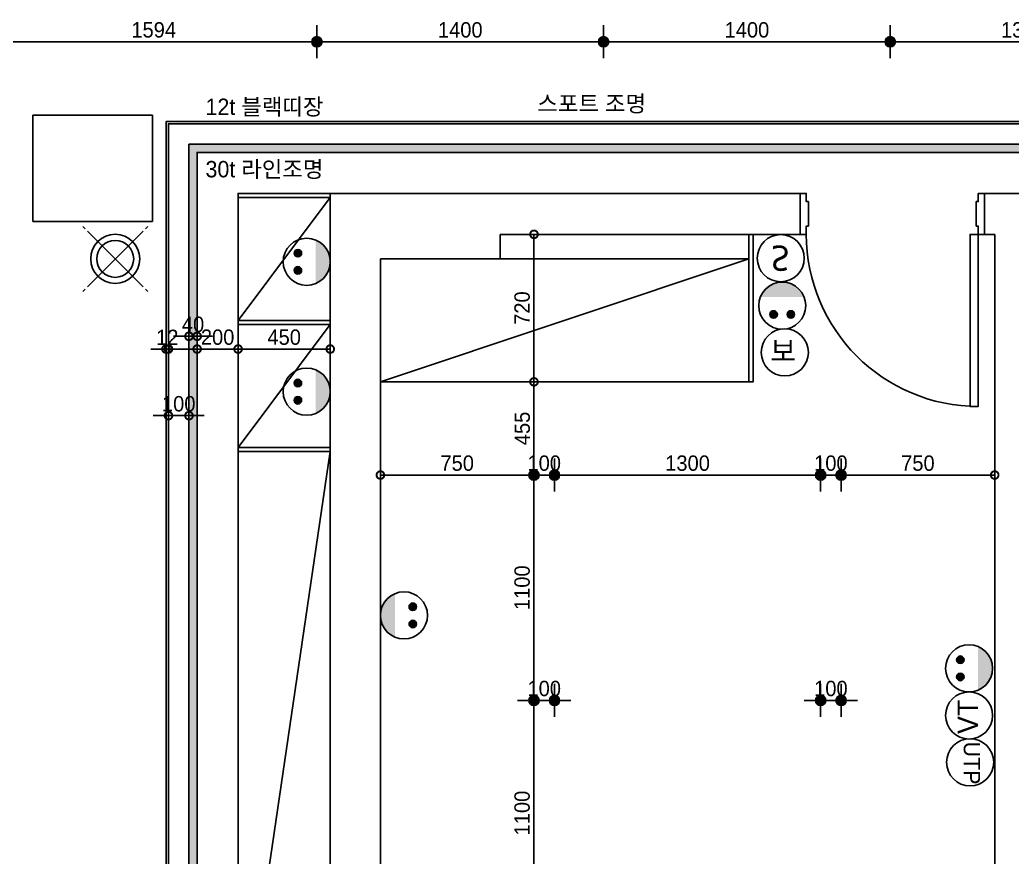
# Model space of a CAD drawing. Header units: inches. Extents: x -53835 to 52744, y -79586 to -50910.
# Drawn here: x 20413 to 25259, y -62617 to -58530 of the extents above; entities that cross this region are included whole.
import ezdxf

# ---------------------------------------------------------------- set-up
doc = ezdxf.new("R2010")
doc.units = ezdxf.units.IN
doc.header["$LTSCALE"] = 50
doc.header["$MEASUREMENT"] = 0
doc.linetypes.add('DASHEDX2', pattern=[1.5, 1, -0.5])
for name, color, linetype in [('0-ELC TEXT', 7, 'Continuous'), ('06-FUR', 6, 'Continuous'), ('07-DIM WAL', 5, 'Continuous'), ('08-HAT', 8, 'Continuous'), ('CEIL-LIGHT', 7, 'Continuous'), ('CO-DO-FR', 7, 'Continuous'), ('CO-DOOR', 8, 'Continuous'), ('HAT', 5, 'Continuous'), ('RC-LIGHT', 7, 'Continuous'), ('U-LANP', 6, 'Continuous'), ('도면층2', 2, 'Continuous'), ('도면층4', 4, 'Continuous'), ('설비', 140, 'Continuous')]:
    doc.layers.add(name, color=color, linetype=linetype)
doc.styles.add('스타일1', font='HY울릉도M.TTF')
doc.styles.add('코레일둥고', font='Korail_Round_Gothic_Medium.ttf')
doc.dimstyles.new('30', dxfattribs={"dimscale": 30, "dimtxt": 2.5, "dimasz": 2.5, "dimexe": 1.25, "dimexo": 2, "dimtad": 1, "dimdec": 0, "dimtxsty": '스타일1', "dimblk": 'DOTSMALL', "dimcen": 2.5, "dimclrd": 1, "dimclre": 1, "dimclrt": 2, "dimadec": 0, "dimazin": 0, "dimtfac": 1, "dimtix": 1, "dimtmove": 0, "dimatfit": 3, "dimldrblk": 'DOTSMALL', "dimfxl": 1.25, "dimarcsym": 0})
picture_1 = doc.add_image_def('image2.jpg', size_in_pixel=(407, 361))
pattern_1 = [(50, (0, 0), (573.808, -50.2017), [60, -660]), (355, (0, 0), (-111.001, 601.7537), [48, -528]), (100.4514, (47.8, -4.2), (462.807, 551.552), [50.992, -560.9137]), (46.1842, (0, 160), (853.793, -132.4154), [90, -990]), (96.6356, (71.15, 149), (747.73, 779.295), [76.488, -841.371]), (351.1842, (0, 160), (747.73, 779.295), [72, -792]), (21, (80, 120), (477.5256, -322.095), [60, -660]), (326, (80, 120), (194.6523, 580.12), [48, -528]), (71.4514, (119.8, 93.16), (672.178, 258.025), [50.992, -560.9137]), (37.5, (0, 0), (9.7279, 266.3151), [0, -521.6, 0, -536, 0, -530]), (7.5, (0, 0), (210.4556, 315.5294), [0, -305.6, 0, -509.6, 0, -202]), (327.5, (-178.4, 0), (427.05795, -18.0439), [0, -200, 0, -624, 0, -828]), (317.5, (-258.4, 0), (466.549, 80.084), [0, -260, 0, -414.4, 0, -588])]

# ---------------------------------------------------------------- blocks, each defined once
blk = doc.blocks.new('D-001')
at = {"layer": 'CO-DO-FR'}
for points in [[(0, 200), (0, 0), (30, 0), (30, 40), (40, 40), (40, 160), (30, 160), (30, 200), (0, 200)], [(900, 200), (900, 0), (870, 0), (870, 40), (860, 40), (860, 160), (870, 160), (870, 200), (900, 200)]]:
    blk.add_lwpolyline(points, close=True, dxfattribs=at)
at = {"layer": 'CO-DOOR'}
blk.add_lwpolyline([(830, 1040), (830, 200), (870, 200), (870, 1040)], close=True, dxfattribs=at)
blk.add_arc((870, 200), 840, 90, 180, dxfattribs=at)
blk = doc.blocks.new('vudauseh')
at = {"layer": '도면층2'}
for p, q in [((-43835, -60605.2), (-41540, -60605.2)), ((-43835, -65085.2), (-43835, -60605.2)), ((-41540, -60805.2), (-41540, -60605.2)), ((-40640, -60605.2), (-40385, -60605.2)), ((-40640, -60805.2), (-40640, -60605.2)), ((-43005, -60805.2), (-41540, -60805.2)), ((-40640, -60805.2), (-40590, -60805.2)), ((-40590, -66055.2), (-40590, -60805.2)), ((-43590, -64635.2), (-43590, -60925.2))]:
    blk.add_line(p, q, dxfattribs=at)
blk.add_lwpolyline([(-43005, -60805.2), (-43005, -60925.2), (-43590, -60925.2)], dxfattribs=at)
at = {"layer": '도면층4'}
for p, q in [((-41540, -60805.2), (-41540, -60605.2)), ((-40640, -60605.2), (-40640, -60805.2)), ((-40640, -60805.2), (-40640, -60605.2))]:
    blk.add_line(p, q, dxfattribs=at)
at = {"layer": 'CO-DOOR', "xscale": -1, "rotation": 180}
blk.add_blockref('D-001', (-41540, -60605.2), dxfattribs=at)
blk = doc.blocks.new('cjswjdehds')
at = {"layer": '06-FUR', "color": 8}
for p, q in [((21928.6, -59397), (21478.6, -59397)), ((21478.6, -59997), (21928.6, -59397)), ((22173.6, -60297), (23973.6, -59697)), ((21928.6, -59997), (21478.6, -59997)), ((21928.6, -60017), (21478.6, -60017)), ((21478.6, -60617), (21928.6, -60017)), ((21928.6, -60617), (21478.6, -60617)), ((21928.6, -60637), (21478.6, -63697)), ((21928.6, -60637), (21478.6, -60637))]:
    blk.add_line(p, q, dxfattribs=at)
blk.add_lwpolyline([(21928.6, -59377), (21478.6, -59377), (21478.6, -64897), (21928.6, -64897), (21928.6, -59377)], dxfattribs=at)
for points in [[(23973.6, -60297), (23993.6, -60297), (23993.6, -59577), (23973.6, -59577)], [(22173.6, -59697), (23973.6, -59697), (23973.6, -60297), (22173.6, -60297)]]:
    blk.add_lwpolyline(points, close=True, dxfattribs=at)
blk.add_blockref('vudauseh', (65763.6, 1228.2))
blk = doc.blocks.new('1')
at = {"linetype": 'Continuous'}
h = blk.add_hatch(color=4, dxfattribs=at)
h.dxf.hatch_style = 1
edge = h.paths.add_edge_path()
edge.add_arc((11539653.5, -14273503.8), 37.5, 0, 360)
at = {"color": 1, "linetype": 'Continuous'}
for p, q in [((11539653.5, -14273637.1), (11539653.5, -14273370.5)), ((11539520.2, -14273503.8), (11539786.8, -14273503.8))]:
    blk.add_line(p, q, dxfattribs=at)
at = {"color": 4, "linetype": 'Continuous'}
for radius in [41.5, 37.5]:
    blk.add_circle((11539653.5, -14273503.8), radius, dxfattribs=at)
blk = doc.blocks.new('_DOTSMALL')
at = {"color": 0, "linetype": 'ByBlock', "const_width": 0.5}
blk.add_lwpolyline([(-0.0625, 0, 1), (0.0625, 0, 1)], format="xyb", close=True, dxfattribs=at)
blk = doc.blocks.new('*D317')
at = {"layer": '07-DIM WAL', "color": 1, "lineweight": -2, "transparency": 16777216}
for p, q in [((24323.6, -60692), (24323.6, -60714.5)), ((24248.6, -60752), (24498.6, -60752)), ((24423.6, -60812), (24423.6, -60789.5))]:
    blk.add_line(p, q, dxfattribs=at)
at = {"layer": 'Defpoints', "color": 0, "transparency": 16777216}
for p in [(24323.6, -60752), (24423.6, -60752), (24423.6, -60752)]:
    blk.add_point(p, dxfattribs=at)
at = {"layer": '07-DIM WAL', "color": 1, "lineweight": -2, "transparency": 16777216, "xscale": 75, "yscale": 75, "zscale": 75}
blk.add_blockref('_DOTSMALL', (24323.6, -60752), dxfattribs=at)
at = {"layer": '07-DIM WAL', "color": 1, "lineweight": -2, "transparency": 16777216, "xscale": 75, "yscale": 75, "zscale": 75, "rotation": 180}
blk.add_blockref('_DOTSMALL', (24423.6, -60752), dxfattribs=at)
at = {"layer": '07-DIM WAL', "color": 2, "transparency": 16777216, "insert": (24373.6, -60694.3), "char_height": 75, "attachment_point": 5, "style": '스타일1'}
blk.add_mtext('100', dxfattribs=at)
blk = doc.blocks.new('*D318')
at = {"layer": '07-DIM WAL', "color": 1, "lineweight": -2, "transparency": 16777216}
for p, q in [((23023.6, -60692), (23023.6, -60714.5)), ((23098.6, -60752), (22848.6, -60752)), ((22923.6, -60812), (22923.6, -60789.5))]:
    blk.add_line(p, q, dxfattribs=at)
at = {"layer": 'Defpoints', "color": 0, "transparency": 16777216}
for p in [(22923.6, -60752), (22923.6, -60752), (23023.6, -60752)]:
    blk.add_point(p, dxfattribs=at)
at = {"layer": '07-DIM WAL', "color": 1, "lineweight": -2, "transparency": 16777216, "xscale": 75, "yscale": 75, "zscale": 75}
blk.add_blockref('_DOTSMALL', (22923.6, -60752), dxfattribs=at)
at = {"layer": '07-DIM WAL', "color": 1, "lineweight": -2, "transparency": 16777216, "xscale": 75, "yscale": 75, "zscale": 75, "rotation": 180}
blk.add_blockref('_DOTSMALL', (23023.6, -60752), dxfattribs=at)
at = {"layer": '07-DIM WAL', "color": 2, "transparency": 16777216, "insert": (22973.6, -60694.3), "char_height": 75, "attachment_point": 5, "style": '스타일1'}
blk.add_mtext('100', dxfattribs=at)
blk = doc.blocks.new('*D319')
at = {"layer": '07-DIM WAL', "color": 1, "lineweight": -2, "transparency": 16777216}
for p, q in [((24323.6, -61792), (24323.6, -61814.5)), ((24248.6, -61852), (24498.6, -61852)), ((24423.6, -61912), (24423.6, -61889.5))]:
    blk.add_line(p, q, dxfattribs=at)
at = {"layer": 'Defpoints', "color": 0, "transparency": 16777216}
for p in [(24323.6, -61852), (24423.6, -61852), (24423.6, -61852)]:
    blk.add_point(p, dxfattribs=at)
at = {"layer": '07-DIM WAL', "color": 1, "lineweight": -2, "transparency": 16777216, "xscale": 75, "yscale": 75, "zscale": 75}
blk.add_blockref('_DOTSMALL', (24323.6, -61852), dxfattribs=at)
at = {"layer": '07-DIM WAL', "color": 1, "lineweight": -2, "transparency": 16777216, "xscale": 75, "yscale": 75, "zscale": 75, "rotation": 180}
blk.add_blockref('_DOTSMALL', (24423.6, -61852), dxfattribs=at)
at = {"layer": '07-DIM WAL', "color": 2, "transparency": 16777216, "insert": (24373.6, -61794.3), "char_height": 75, "attachment_point": 5, "style": '스타일1'}
blk.add_mtext('100', dxfattribs=at)
blk = doc.blocks.new('*D320')
at = {"layer": '07-DIM WAL', "color": 1, "lineweight": -2, "transparency": 16777216}
for p, q in [((23023.6, -61792), (23023.6, -61814.5)), ((23098.6, -61852), (22848.6, -61852)), ((22923.6, -61912), (22923.6, -61889.5))]:
    blk.add_line(p, q, dxfattribs=at)
at = {"layer": 'Defpoints', "color": 0, "transparency": 16777216}
for p in [(22923.6, -61852), (22923.6, -61852), (23023.6, -61852)]:
    blk.add_point(p, dxfattribs=at)
at = {"layer": '07-DIM WAL', "color": 1, "lineweight": -2, "transparency": 16777216, "xscale": 75, "yscale": 75, "zscale": 75}
blk.add_blockref('_DOTSMALL', (22923.6, -61852), dxfattribs=at)
at = {"layer": '07-DIM WAL', "color": 1, "lineweight": -2, "transparency": 16777216, "xscale": 75, "yscale": 75, "zscale": 75, "rotation": 180}
blk.add_blockref('_DOTSMALL', (23023.6, -61852), dxfattribs=at)
at = {"layer": '07-DIM WAL', "color": 2, "transparency": 16777216, "insert": (22973.6, -61794.3), "char_height": 75, "attachment_point": 5, "style": '스타일1'}
blk.add_mtext('100', dxfattribs=at)
blk = doc.blocks.new('*D321')
at = {"layer": '07-DIM WAL', "color": 1, "lineweight": -2, "transparency": 16777216}
for p, q in [((24423.6, -60692), (24423.6, -60714.5)), ((25173.6, -60692), (25173.6, -60714.5)), ((24423.6, -60752), (25173.6, -60752))]:
    blk.add_line(p, q, dxfattribs=at)
at = {"layer": 'Defpoints', "color": 0, "transparency": 16777216}
for p in [(24423.6, -60752), (25173.6, -60752), (25173.6, -60752)]:
    blk.add_point(p, dxfattribs=at)
at = {"layer": '07-DIM WAL', "color": 1, "lineweight": -2, "transparency": 16777216, "xscale": 75, "yscale": 75, "zscale": 75, "rotation": 180}
blk.add_blockref('_DOTSMALL', (24423.6, -60752), dxfattribs=at)
at = {"layer": '07-DIM WAL', "color": 1, "lineweight": -2, "transparency": 16777216, "xscale": 75, "yscale": 75, "zscale": 75}
blk.add_blockref('_DOTSMALL', (25173.6, -60752), dxfattribs=at)
at = {"layer": '07-DIM WAL', "color": 2, "transparency": 16777216, "insert": (24798.6, -60694.3), "char_height": 75, "attachment_point": 5, "style": '스타일1'}
blk.add_mtext('750', dxfattribs=at)
blk = doc.blocks.new('*D322')
at = {"layer": '07-DIM WAL', "color": 1, "lineweight": -2, "transparency": 16777216}
for p, q in [((22863.6, -60752), (22886.1, -60752)), ((22923.6, -60752), (22923.6, -61852)), ((22863.6, -61852), (22886.1, -61852))]:
    blk.add_line(p, q, dxfattribs=at)
at = {"layer": 'Defpoints', "color": 0, "transparency": 16777216}
for p in [(22923.6, -60752), (22923.6, -61852), (22923.6, -61852)]:
    blk.add_point(p, dxfattribs=at)
at = {"layer": '07-DIM WAL', "color": 1, "lineweight": -2, "transparency": 16777216, "xscale": 75, "yscale": 75, "zscale": 75}
for p, rotation in [((22923.6, -60752), 90), ((22923.6, -61852), 270)]:
    blk.add_blockref('_DOTSMALL', p, dxfattribs=dict(at, rotation=rotation))
at = {"layer": '07-DIM WAL', "color": 2, "transparency": 16777216, "insert": (22865.9, -61302), "char_height": 75, "attachment_point": 5, "rotation": 90, "style": '스타일1'}
blk.add_mtext('1100', dxfattribs=at)
blk = doc.blocks.new('*D323')
at = {"layer": '07-DIM WAL', "color": 1, "lineweight": -2, "transparency": 16777216}
for p, q in [((22923.6, -60752), (22923.6, -60297)), ((22951.7, -60297), (22961.1, -60297)), ((22863.6, -60752), (22886.1, -60752))]:
    blk.add_line(p, q, dxfattribs=at)
at = {"layer": 'Defpoints', "color": 0, "transparency": 16777216}
for p in [(22891.7, -60297), (22923.6, -60297), (22923.6, -60752)]:
    blk.add_point(p, dxfattribs=at)
at = {"layer": '07-DIM WAL', "color": 1, "lineweight": -2, "transparency": 16777216, "xscale": 75, "yscale": 75, "zscale": 75}
for p, rotation in [((22923.6, -60297), 90), ((22923.6, -60752), 270)]:
    blk.add_blockref('_DOTSMALL', p, dxfattribs=dict(at, rotation=rotation))
at = {"layer": '07-DIM WAL', "color": 2, "transparency": 16777216, "insert": (22866.6, -60524.5), "char_height": 75, "attachment_point": 5, "rotation": 90, "style": '스타일1'}
blk.add_mtext('455', dxfattribs=at)
blk = doc.blocks.new('*D326')
at = {"layer": '07-DIM WAL', "color": 1, "lineweight": -2, "transparency": 16777216}
for p, q in [((22863.6, -61852), (22886.1, -61852)), ((22923.6, -61852), (22923.6, -62952)), ((22863.6, -62952), (22886.1, -62952))]:
    blk.add_line(p, q, dxfattribs=at)
at = {"layer": 'Defpoints', "color": 0, "transparency": 16777216}
for p in [(22923.6, -61852), (22923.6, -62952), (22923.6, -62952)]:
    blk.add_point(p, dxfattribs=at)
at = {"layer": '07-DIM WAL', "color": 1, "lineweight": -2, "transparency": 16777216, "xscale": 75, "yscale": 75, "zscale": 75}
for p, rotation in [((22923.6, -61852), 90), ((22923.6, -62952), 270)]:
    blk.add_blockref('_DOTSMALL', p, dxfattribs=dict(at, rotation=rotation))
at = {"layer": '07-DIM WAL', "color": 2, "transparency": 16777216, "insert": (22865.9, -62402), "char_height": 75, "attachment_point": 5, "rotation": 90, "style": '스타일1'}
blk.add_mtext('1100', dxfattribs=at)
blk = doc.blocks.new('*D330')
at = {"layer": '07-DIM WAL', "color": 1, "lineweight": -2, "transparency": 16777216}
for p, q in [((23023.6, -60692), (23023.6, -60714.5)), ((24323.6, -60692), (24323.6, -60714.5)), ((24323.6, -60752), (23023.6, -60752))]:
    blk.add_line(p, q, dxfattribs=at)
at = {"layer": 'Defpoints', "color": 0, "transparency": 16777216}
for p in [(23023.6, -60752), (23023.6, -60752), (24323.6, -60752)]:
    blk.add_point(p, dxfattribs=at)
at = {"layer": '07-DIM WAL', "color": 1, "lineweight": -2, "transparency": 16777216, "xscale": 75, "yscale": 75, "zscale": 75, "rotation": 180}
blk.add_blockref('_DOTSMALL', (23023.6, -60752), dxfattribs=at)
at = {"layer": '07-DIM WAL', "color": 1, "lineweight": -2, "transparency": 16777216, "xscale": 75, "yscale": 75, "zscale": 75}
blk.add_blockref('_DOTSMALL', (24323.6, -60752), dxfattribs=at)
at = {"layer": '07-DIM WAL', "color": 2, "transparency": 16777216, "insert": (23673.6, -60694.3), "char_height": 75, "attachment_point": 5, "style": '스타일1'}
blk.add_mtext('1300', dxfattribs=at)
blk = doc.blocks.new('*D331')
at = {"layer": '07-DIM WAL', "color": 1, "lineweight": -2, "transparency": 16777216}
for p, q in [((22173.6, -60692), (22173.6, -60714.5)), ((22923.6, -60692), (22923.6, -60714.5)), ((22923.6, -60752), (22173.6, -60752))]:
    blk.add_line(p, q, dxfattribs=at)
at = {"layer": 'Defpoints', "color": 0, "transparency": 16777216}
for p in [(22173.6, -60752), (22173.6, -60752), (22923.6, -60752)]:
    blk.add_point(p, dxfattribs=at)
at = {"layer": '07-DIM WAL', "color": 1, "lineweight": -2, "transparency": 16777216, "xscale": 75, "yscale": 75, "zscale": 75, "rotation": 180}
blk.add_blockref('_DOTSMALL', (22173.6, -60752), dxfattribs=at)
at = {"layer": '07-DIM WAL', "color": 1, "lineweight": -2, "transparency": 16777216, "xscale": 75, "yscale": 75, "zscale": 75}
blk.add_blockref('_DOTSMALL', (22923.6, -60752), dxfattribs=at)
at = {"layer": '07-DIM WAL', "color": 2, "transparency": 16777216, "insert": (22548.6, -60694.3), "char_height": 75, "attachment_point": 5, "style": '스타일1'}
blk.add_mtext('750', dxfattribs=at)
blk = doc.blocks.new('*D332')
at = {"layer": '07-DIM WAL', "color": 1, "lineweight": -2, "transparency": 16777216}
for p, q in [((22863.6, -59577), (22886.1, -59577)), ((22923.6, -60297), (22923.6, -59577)), ((22863.6, -60297), (22886.1, -60297))]:
    blk.add_line(p, q, dxfattribs=at)
at = {"layer": 'Defpoints', "color": 0, "transparency": 16777216}
for p in [(22923.6, -59577), (22923.6, -59577), (22923.6, -60297)]:
    blk.add_point(p, dxfattribs=at)
at = {"layer": '07-DIM WAL', "color": 1, "lineweight": -2, "transparency": 16777216, "xscale": 75, "yscale": 75, "zscale": 75}
for p, rotation in [((22923.6, -59577), 90), ((22923.6, -60297), 270)]:
    blk.add_blockref('_DOTSMALL', p, dxfattribs=dict(at, rotation=rotation))
at = {"layer": '07-DIM WAL', "color": 2, "transparency": 16777216, "insert": (22865.9, -59937), "char_height": 75, "attachment_point": 5, "rotation": 90, "style": '스타일1'}
blk.add_mtext('720', dxfattribs=at)
blk = doc.blocks.new('*D363')
at = {"layer": '07-DIM WAL', "color": 1, "lineweight": -2, "transparency": 16777216}
for p, q in [((21126.6, -60077), (21126.6, -60099.5)), ((21051.6, -60137), (21213.6, -60137)), ((21138.6, -60196.5), (21138.6, -60099.5))]:
    blk.add_line(p, q, dxfattribs=at)
at = {"layer": 'Defpoints', "color": 0, "transparency": 16777216}
for p in [(21126.6, -60137), (21138.6, -60137), (21138.6, -60256.5)]:
    blk.add_point(p, dxfattribs=at)
at = {"layer": '07-DIM WAL', "color": 1, "lineweight": -2, "transparency": 16777216, "xscale": 75, "yscale": 75, "zscale": 75}
blk.add_blockref('_DOTSMALL', (21126.6, -60137), dxfattribs=at)
at = {"layer": '07-DIM WAL', "color": 1, "lineweight": -2, "transparency": 16777216, "xscale": 75, "yscale": 75, "zscale": 75, "rotation": 180}
blk.add_blockref('_DOTSMALL', (21138.6, -60137), dxfattribs=at)
at = {"layer": '07-DIM WAL', "color": 2, "transparency": 16777216, "insert": (21132.6, -60079.9), "char_height": 75, "attachment_point": 5, "style": '스타일1'}
blk.add_mtext('12', dxfattribs=at)
blk = doc.blocks.new('*D364')
at = {"layer": '07-DIM WAL', "color": 1, "lineweight": -2, "transparency": 16777216}
for p, q in [((21138.6, -60402.1), (21138.6, -60424.6)), ((21063.6, -60462.1), (21313.6, -60462.1)), ((21238.6, -60514.2), (21238.6, -60499.6))]:
    blk.add_line(p, q, dxfattribs=at)
at = {"layer": 'Defpoints', "color": 0, "transparency": 16777216}
for p in [(21138.6, -60462.1), (21238.6, -60454.2), (21238.6, -60462.1)]:
    blk.add_point(p, dxfattribs=at)
at = {"layer": '07-DIM WAL', "color": 1, "lineweight": -2, "transparency": 16777216, "xscale": 75, "yscale": 75, "zscale": 75}
blk.add_blockref('_DOTSMALL', (21138.6, -60462.1), dxfattribs=at)
at = {"layer": '07-DIM WAL', "color": 1, "lineweight": -2, "transparency": 16777216, "xscale": 75, "yscale": 75, "zscale": 75, "rotation": 180}
blk.add_blockref('_DOTSMALL', (21238.6, -60462.1), dxfattribs=at)
at = {"layer": '07-DIM WAL', "color": 2, "transparency": 16777216, "insert": (21188.6, -60404.4), "char_height": 75, "attachment_point": 5, "style": '스타일1'}
blk.add_mtext('100', dxfattribs=at)
blk = doc.blocks.new('*D365')
at = {"layer": '07-DIM WAL', "color": 1, "lineweight": -2, "transparency": 16777216}
for p, q in [((21238.6, -60014.6), (21238.6, -60037.1)), ((21163.6, -60074.6), (21353.6, -60074.6)), ((21278.6, -60130.9), (21278.6, -60112.1))]:
    blk.add_line(p, q, dxfattribs=at)
at = {"layer": 'Defpoints', "color": 0, "transparency": 16777216}
for p in [(21238.6, -60074.6), (21278.6, -60070.9), (21278.6, -60074.6)]:
    blk.add_point(p, dxfattribs=at)
at = {"layer": '07-DIM WAL', "color": 1, "lineweight": -2, "transparency": 16777216, "xscale": 75, "yscale": 75, "zscale": 75}
blk.add_blockref('_DOTSMALL', (21238.6, -60074.6), dxfattribs=at)
at = {"layer": '07-DIM WAL', "color": 1, "lineweight": -2, "transparency": 16777216, "xscale": 75, "yscale": 75, "zscale": 75, "rotation": 180}
blk.add_blockref('_DOTSMALL', (21278.6, -60074.6), dxfattribs=at)
at = {"layer": '07-DIM WAL', "color": 2, "transparency": 16777216, "insert": (21258.6, -60016.8), "char_height": 75, "attachment_point": 5, "style": '스타일1'}
blk.add_mtext('40', dxfattribs=at)
blk = doc.blocks.new('*D366')
at = {"layer": '07-DIM WAL', "color": 1, "lineweight": -2, "transparency": 16777216}
for p, q in [((21278.6, -60077), (21278.6, -60099.5)), ((21478.6, -60077), (21478.6, -60099.5)), ((21203.6, -60137), (21553.6, -60137))]:
    blk.add_line(p, q, dxfattribs=at)
at = {"layer": 'Defpoints', "color": 0, "transparency": 16777216}
for p in [(21278.6, -60137), (21478.6, -60137), (21478.6, -60137)]:
    blk.add_point(p, dxfattribs=at)
at = {"layer": '07-DIM WAL', "color": 1, "lineweight": -2, "transparency": 16777216, "xscale": 75, "yscale": 75, "zscale": 75}
blk.add_blockref('_DOTSMALL', (21278.6, -60137), dxfattribs=at)
at = {"layer": '07-DIM WAL', "color": 1, "lineweight": -2, "transparency": 16777216, "xscale": 75, "yscale": 75, "zscale": 75, "rotation": 180}
blk.add_blockref('_DOTSMALL', (21478.6, -60137), dxfattribs=at)
at = {"layer": '07-DIM WAL', "color": 2, "transparency": 16777216, "insert": (21378.6, -60079.3), "char_height": 75, "attachment_point": 5, "style": '스타일1'}
blk.add_mtext('200', dxfattribs=at)
blk = doc.blocks.new('*D367')
at = {"layer": '07-DIM WAL', "color": 1, "lineweight": -2, "transparency": 16777216}
for p, q in [((21478.6, -60077), (21478.6, -60099.5)), ((21928.6, -60077), (21928.6, -60099.5)), ((21478.6, -60137), (21928.6, -60137))]:
    blk.add_line(p, q, dxfattribs=at)
at = {"layer": 'Defpoints', "color": 0, "transparency": 16777216}
for p in [(21478.6, -60137), (21928.6, -60137), (21928.6, -60137)]:
    blk.add_point(p, dxfattribs=at)
at = {"layer": '07-DIM WAL', "color": 1, "lineweight": -2, "transparency": 16777216, "xscale": 75, "yscale": 75, "zscale": 75, "rotation": 180}
blk.add_blockref('_DOTSMALL', (21478.6, -60137), dxfattribs=at)
at = {"layer": '07-DIM WAL', "color": 1, "lineweight": -2, "transparency": 16777216, "xscale": 75, "yscale": 75, "zscale": 75}
blk.add_blockref('_DOTSMALL', (21928.6, -60137), dxfattribs=at)
at = {"layer": '07-DIM WAL', "color": 2, "transparency": 16777216, "insert": (21703.6, -60079.3), "char_height": 75, "attachment_point": 5, "style": '스타일1'}
blk.add_mtext('450', dxfattribs=at)
blk = doc.blocks.new('*D431')
at = {"layer": '07-DIM WAL', "color": 1, "lineweight": -2, "transparency": 16777216}
for p, q in [((24663.6, -58577), (24663.6, -58599.5)), ((25963.6, -58577), (25963.6, -58599.5)), ((25963.6, -58637), (24663.6, -58637))]:
    blk.add_line(p, q, dxfattribs=at)
at = {"layer": 'Defpoints', "color": 0, "transparency": 16777216}
for p in [(24663.6, -58637), (24663.6, -58637), (25963.6, -58637)]:
    blk.add_point(p, dxfattribs=at)
at = {"layer": '07-DIM WAL', "color": 1, "lineweight": -2, "transparency": 16777216, "xscale": 75, "yscale": 75, "zscale": 75, "rotation": 180}
blk.add_blockref('_DOTSMALL', (24663.6, -58637), dxfattribs=at)
at = {"layer": '07-DIM WAL', "color": 1, "lineweight": -2, "transparency": 16777216, "xscale": 75, "yscale": 75, "zscale": 75}
blk.add_blockref('_DOTSMALL', (25963.6, -58637), dxfattribs=at)
at = {"layer": '07-DIM WAL', "color": 2, "transparency": 16777216, "insert": (25313.6, -58579.3), "char_height": 75, "attachment_point": 5, "style": '스타일1'}
blk.add_mtext('1300', dxfattribs=at)
blk = doc.blocks.new('*D432')
at = {"layer": '07-DIM WAL', "color": 1, "lineweight": -2, "transparency": 16777216}
for p, q in [((23263.6, -58577), (23263.6, -58599.5)), ((24663.6, -58577), (24663.6, -58599.5)), ((24663.6, -58637), (23263.6, -58637))]:
    blk.add_line(p, q, dxfattribs=at)
at = {"layer": 'Defpoints', "color": 0, "transparency": 16777216}
for p in [(23263.6, -58637), (23263.6, -58637), (24663.6, -58637)]:
    blk.add_point(p, dxfattribs=at)
at = {"layer": '07-DIM WAL', "color": 1, "lineweight": -2, "transparency": 16777216, "xscale": 75, "yscale": 75, "zscale": 75, "rotation": 180}
blk.add_blockref('_DOTSMALL', (23263.6, -58637), dxfattribs=at)
at = {"layer": '07-DIM WAL', "color": 1, "lineweight": -2, "transparency": 16777216, "xscale": 75, "yscale": 75, "zscale": 75}
blk.add_blockref('_DOTSMALL', (24663.6, -58637), dxfattribs=at)
at = {"layer": '07-DIM WAL', "color": 2, "transparency": 16777216, "insert": (23963.6, -58579.3), "char_height": 75, "attachment_point": 5, "style": '스타일1'}
blk.add_mtext('1400', dxfattribs=at)
blk = doc.blocks.new('*D433')
at = {"layer": '07-DIM WAL', "color": 1, "lineweight": -2, "transparency": 16777216}
for p, q in [((21863.6, -58577), (21863.6, -58599.5)), ((23263.6, -58577), (23263.6, -58599.5)), ((23263.6, -58637), (21863.6, -58637))]:
    blk.add_line(p, q, dxfattribs=at)
at = {"layer": 'Defpoints', "color": 0, "transparency": 16777216}
for p in [(21863.6, -58637), (21863.6, -58637), (23263.6, -58637)]:
    blk.add_point(p, dxfattribs=at)
at = {"layer": '07-DIM WAL', "color": 1, "lineweight": -2, "transparency": 16777216, "xscale": 75, "yscale": 75, "zscale": 75, "rotation": 180}
blk.add_blockref('_DOTSMALL', (21863.6, -58637), dxfattribs=at)
at = {"layer": '07-DIM WAL', "color": 1, "lineweight": -2, "transparency": 16777216, "xscale": 75, "yscale": 75, "zscale": 75}
blk.add_blockref('_DOTSMALL', (23263.6, -58637), dxfattribs=at)
at = {"layer": '07-DIM WAL', "color": 2, "transparency": 16777216, "insert": (22563.6, -58579.3), "char_height": 75, "attachment_point": 5, "style": '스타일1'}
blk.add_mtext('1400', dxfattribs=at)
blk = doc.blocks.new('*D434')
at = {"layer": '07-DIM WAL', "color": 1, "lineweight": -2, "transparency": 16777216}
for p, q in [((20269.1, -58577), (20269.1, -58599.5)), ((21863.6, -58577), (21863.6, -58599.5)), ((21863.6, -58637), (20269.1, -58637))]:
    blk.add_line(p, q, dxfattribs=at)
at = {"layer": 'Defpoints', "color": 0, "transparency": 16777216}
for p in [(20269.1, -58637), (20269.1, -58637), (21863.6, -58637)]:
    blk.add_point(p, dxfattribs=at)
at = {"layer": '07-DIM WAL', "color": 1, "lineweight": -2, "transparency": 16777216, "xscale": 75, "yscale": 75, "zscale": 75, "rotation": 180}
blk.add_blockref('_DOTSMALL', (20269.1, -58637), dxfattribs=at)
at = {"layer": '07-DIM WAL', "color": 1, "lineweight": -2, "transparency": 16777216, "xscale": 75, "yscale": 75, "zscale": 75}
blk.add_blockref('_DOTSMALL', (21863.6, -58637), dxfattribs=at)
at = {"layer": '07-DIM WAL', "color": 2, "transparency": 16777216, "insert": (21066.4, -58579.3), "char_height": 75, "attachment_point": 5, "style": '스타일1'}
blk.add_mtext('1594', dxfattribs=at)
blk = doc.blocks.new('A$C08B77260')
at = {"layer": 'HAT', "color": 1}
for p, q in [((186.7, 373.3), (186.7, 360)), ((186.7, 346.7), (186.7, 26.7)), ((0, 186.7), (13.3, 186.7)), ((346.7, 186.7), (26.7, 186.7)), ((373.3, 186.7), (360, 186.7)), ((186.7, 0), (186.7, 13.3))]:
    blk.add_line(p, q, dxfattribs=at)
at = {"layer": 'U-LANP', "color": 4}
blk.add_circle((186.7, 186.7), 100, dxfattribs=at)
at = {"layer": 'U-LANP', "color": 8}
blk.add_circle((186.7, 186.7), 75, dxfattribs=at)
blk = doc.blocks.new('ZHSTP')
at = {"layer": '설비'}
h = blk.add_hatch(color=10, dxfattribs=at)
edge = h.paths.add_edge_path()
edge.add_arc((19460.2, -67971.4), 18.3, 0, 360)
h = blk.add_hatch(color=10, dxfattribs=at)
edge = h.paths.add_edge_path()
edge.add_arc((19544.2, -67971.4), 18.3, 0, 360)
h = blk.add_hatch(color=10, dxfattribs=at)
edge = h.paths.add_edge_path()
edge.add_line((19608.9, -68057.4), (19395.5, -68057.4))
edge.add_ellipse((19502.2, -68014.4), major_axis=(81.3, 81.3), ratio=1, start_angle=156.9578, end_angle=293.0422)
at = {"layer": '설비', "color": 10}
for centre, radius in [((19502.2, -68014.4), 115), ((19460.2, -67971.4), 18.3), ((19544.2, -67971.4), 18.3)]:
    blk.add_circle(centre, radius, dxfattribs=at)
blk = doc.blocks.new('SW')
at = {"layer": '설비', "color": 140}
blk.add_circle((11533254.1, -14277699.4), 184, dxfattribs=at)
at = {"layer": '설비', "color": 140, "insert": (11533320, -14277600.8), "char_height": 197.143, "width": 314.327, "attachment_point": 3, "style": '코레일둥고'}
blk.add_mtext('{\\fMalgun Gothic|b0|i0|c129|p50;S}', dxfattribs=at)
blk = doc.blocks.new('egoo')
at = {"layer": '설비'}
h = blk.add_hatch(color=140, dxfattribs=at)
edge = h.paths.add_edge_path()
edge.add_arc((1015645.3, 443433.7), 22.3, 0, 360)
h = blk.add_hatch(color=140, dxfattribs=at)
edge = h.paths.add_edge_path()
edge.add_arc((1015747.7, 443433.7), 22.3, 0, 360)
h = blk.add_hatch(color=140, dxfattribs=at)
edge = h.paths.add_edge_path()
edge.add_line((1015826.3, 443329.1), (1015566.6, 443329.1))
edge.add_ellipse((1015696.5, 443381.5), major_axis=(99, 99), ratio=1, start_angle=156.95778, end_angle=293.04222)
at = {"layer": '설비', "color": 140}
for centre, radius in [((1015696.5, 443381.5), 140), ((1015645.3, 443433.7), 22.3), ((1015747.7, 443433.7), 22.3)]:
    blk.add_circle(centre, radius, dxfattribs=at)
blk = doc.blocks.new('tv')
at = {"layer": '설비', "color": 140}
blk.add_circle((-24155.4, -96001.5), 115, dxfattribs=at)
at = {"layer": '설비', "color": 140, "style": '코레일둥고'}
blk.add_text('TV', height=100, dxfattribs=at).set_placement((-24232.1, -96045))

msp = doc.modelspace()

# ---------------------------------------------------------------- hatches: boundary and pattern name
at = {"layer": '07-DIM WAL', "transparency": 33554687}
h = msp.add_hatch(dxfattribs=at)
h.set_pattern_fill('AR-CONC', color=8, scale=80, style=0)
h.set_pattern_definition(pattern_1)
h.paths.add_polyline_path([(22789.385, -60043.735), (22789.385, -59830.269), (22942.381, -59830.269), (22942.381, -60043.735)], flags=9)
h = msp.add_hatch(dxfattribs=at)
h.set_pattern_fill('AR-CONC', color=8, scale=80, style=0)
h.set_pattern_definition(pattern_1)
h.paths.add_polyline_path([(22790.883, -60634.331), (22790.883, -60414.674), (22942.381, -60414.674), (22942.381, -60634.331)], flags=9)
h = msp.add_hatch(dxfattribs=at)
h.set_pattern_fill('AR-CONC', color=8, scale=80, style=0)
h.set_pattern_definition(pattern_1)
h.paths.add_polyline_path([(22441.898, -60617.756), (22655.363, -60617.756), (22655.363, -60770.752), (22441.898, -60770.752)], flags=9)
h = msp.add_hatch(dxfattribs=at)
h.set_pattern_fill('AR-CONC', color=8, scale=80, style=0)
h.set_pattern_definition(pattern_1)
h.paths.add_polyline_path([(22868.646, -60617.756), (23078.616, -60617.756), (23078.616, -60770.752), (22868.646, -60770.752)], flags=9)
h = msp.add_hatch(dxfattribs=at)
h.set_pattern_fill('AR-CONC', color=8, scale=80, style=0)
h.set_pattern_definition(pattern_1)
h.paths.add_polyline_path([(23536.389, -60617.756), (23810.873, -60617.756), (23810.873, -60770.752), (23536.389, -60770.752)], flags=9)
h = msp.add_hatch(dxfattribs=at)
h.set_pattern_fill('AR-CONC', color=8, scale=80, style=0)
h.set_pattern_definition(pattern_1)
h.paths.add_polyline_path([(24268.646, -60617.756), (24478.616, -60617.756), (24478.616, -60770.752), (24268.646, -60770.752)], flags=9)
h = msp.add_hatch(dxfattribs=at)
h.set_pattern_fill('AR-CONC', color=8, scale=80, style=0)
h.set_pattern_definition(pattern_1)
h.paths.add_polyline_path([(24691.898, -60617.756), (24905.363, -60617.756), (24905.363, -60770.752), (24691.898, -60770.752)], flags=9)
h = msp.add_hatch(dxfattribs=at)
h.set_pattern_fill('AR-CONC', color=8, scale=80, style=0)
h.set_pattern_definition(pattern_1)
h.paths.add_polyline_path([(22789.385, -61439.244), (22789.385, -61164.76), (22942.381, -61164.76), (22942.381, -61439.244)], flags=9)
h = msp.add_hatch(dxfattribs=at)
h.set_pattern_fill('AR-CONC', color=8, scale=80, style=0)
h.set_pattern_definition(pattern_1)
h.paths.add_polyline_path([(22868.646, -61717.756), (23078.616, -61717.756), (23078.616, -61870.752), (22868.646, -61870.752)], flags=9)
h = msp.add_hatch(dxfattribs=at)
h.set_pattern_fill('AR-CONC', color=8, scale=80, style=0)
h.set_pattern_definition(pattern_1)
h.paths.add_polyline_path([(24268.646, -61717.756), (24478.616, -61717.756), (24478.616, -61870.752), (24268.646, -61870.752)], flags=9)
h = msp.add_hatch(dxfattribs=at)
h.set_pattern_fill('AR-CONC', color=8, scale=80, style=0)
h.set_pattern_definition(pattern_1)
h.paths.add_polyline_path([(22789.385, -62539.244), (22789.385, -62264.76), (22942.381, -62264.76), (22942.381, -62539.244)], flags=9)
at = {"layer": 'CEIL-LIGHT'}
h = msp.add_hatch(dxfattribs=at)
h.set_pattern_fill('ANSI31', color=140)
h.set_pattern_definition([(45, (-605.36737, 18959.30824), (-0.08838834765, 0.08838834765), [])])
h.paths.add_polyline_path([(21278.631, -63937.002), (21278.631, -59177.002), (26448.631, -59177.002), (26448.631, -59137.002), (21238.631, -59137.002), (21238.631, -63937.002)])

# ---------------------------------------------------------------- linework, layer by layer
at = {"layer": 'CEIL-LIGHT', "color": 7}
for points in [[(21126.631, -63937.002), (21126.631, -59027.002), (26448.631, -59027.002)], [(21138.631, -63937.002), (21138.631, -59037.002), (26448.631, -59037.002)]]:
    msp.add_lwpolyline(points, dxfattribs=at)
at = {"layer": 'CEIL-LIGHT', "color": 140}
msp.add_lwpolyline([(21238.631, -63937.002), (21238.631, -59137.002), (26448.631, -59137.002), (26448.631, -59177.002), (21278.631, -59177.002), (21278.631, -63937.002)], dxfattribs=at)
at = {"layer": '설비', "color": 10}
msp.add_circle((24148.591, -60153.09), 115, dxfattribs=at)
at = {"layer": '설비'}
msp.add_circle((25053.714, -62154.225), 115, dxfattribs=at)

# ---------------------------------------------------------------- block references
msp.add_blockref('cjswjdehds', (0, 0))
at = {"xscale": 1.2, "yscale": 1.2, "zscale": 1.2, "rotation": 45}
msp.add_blockref('A$C08B77260', (20878.631, -60013.786), dxfattribs=at)
at = {"layer": '07-DIM WAL', "xscale": -1}
for name, p, rotation in [('ZHSTP', (-46200.756, -40208.767), 89.99999999999994), ('ZHSTP', (-46200.756, -40842.72), 89.99999999999994), ('ZHSTP', (90303.018, -80939.209), 270), ('tv', (-70952.773, -86080.868), 90)]:
    msp.add_blockref(name, p, dxfattribs=dict(at, rotation=rotation))
at = {"layer": 'RC-LIGHT', "xscale": -0.6024096385271789, "yscale": 0.6024096385271789, "zscale": 0.6024096385271789}
for p in [(6973462.124, 8539859.257), (6974862.124, 8539859.257), (6976262.124, 8539859.257)]:
    msp.add_blockref('1', p, dxfattribs=at)
at = {"layer": 'RC-LIGHT', "yscale": 0.6024096385271789, "zscale": 0.6024096385271789}
for p, xscale, rotation in [((-8575572.628, -7012350.495), 0.6024096385271789, 90.00000000000001), ((-8575472.628, -7012350.495), 0.6024096385271789, 90.00000000000001), ((8622819.889, -7012350.495), -0.6024096385271789, 270), ((8622919.889, -7012350.495), -0.6024096385271789, 270), ((-8575572.628, -7013450.495), 0.6024096385271789, 90.00000000000001), ((-8575472.628, -7013450.495), 0.6024096385271789, 90.00000000000001), ((8622819.889, -7013450.495), -0.6024096385271789, 270), ((8622919.889, -7013450.495), -0.6024096385271789, 270)]:
    msp.add_blockref('1', p, dxfattribs=dict(at, xscale=xscale, rotation=rotation))
at = {"layer": '설비', "color": 140}
for name, p, xscale, yscale, zscale, rotation in [('SW', (-7184154.896, -8983255.594), -0.625, 0.625, 0.625, 180), ('egoo', (-810185.971, 304281.083), -0.8214285869294655, 0.8214285869294655, 0.8214285869294655, 180), ('egoo', (389254.957, -896017.643), 0.8214285869294655, 0.8214285869294655, 0.8214285869294655, 90.00000000000001)]:
    msp.add_blockref(name, p, dxfattribs=dict(at, xscale=xscale, yscale=yscale, zscale=zscale, rotation=rotation))

# ---------------------------------------------------------------- texts
at = {"layer": '0-ELC TEXT', "color": 7, "linetype": 'DASHEDX2', "style": '코레일둥고'}
for s, p in [('12t 블랙띠장', (21319.432, -58994.344)), ('스포트 조명', (22939.882, -58978.886)), ('30t 라인조명', (21319.432, -59298.811))]:
    msp.add_text(s, height=80, dxfattribs=at).set_placement(p)
at = {"layer": '설비', "color": 10, "style": '코레일둥고'}
msp.add_text('보 ', height=100, dxfattribs=at).set_placement((24077.67, -60197))
at = {"layer": '설비', "style": '코레일둥고'}
msp.add_text('UTP', height=80, rotation=270, dxfattribs=at).set_placement((25022.437, -62053.021))

# ---------------------------------------------------------------- dimensions: what is measured, and where the dimension line sits
at = {"layer": '07-DIM WAL'}
for base, p1, p2, picture, middle in [((20269.130781249, -58637.002142817), (21863.630781245, -58637.002142817), (20269.130781249, -58637.002142817), '*D434', (21066.380781247, -58579.304073576)), ((21863.631, -58637.002), (23263.631, -58637.002), (21863.631, -58637.002), '*D433', (22563.631, -58579.254)), ((23263.631, -58637.002), (24663.631, -58637.002), (23263.631, -58637.002), '*D432', (23963.631, -58579.254)), ((24663.631, -58637.002), (25963.631, -58637.002), (24663.631, -58637.002), '*D431', (25313.631, -58579.254)), ((21278.631, -60074.557), (21238.631, -60074.557), (21278.631, -60070.948), '*D365', (21258.631, -60016.809)), ((21138.631, -60137.002), (21126.631, -60137.002), (21138.631, -60256.459), '*D363', (21132.631, -60079.903)), ((21478.631, -60137.002), (21278.631, -60137.002), (21478.631, -60137.002), '*D366', (21378.631, -60079.254)), ((21928.631, -60137.002), (21478.631, -60137.002), (21928.631, -60137.002), '*D367', (21703.631, -60079.254)), ((21238.631, -60462.102), (21138.631, -60462.102), (21238.631, -60454.223), '*D364', (21188.631, -60404.354)), ((22173.631, -60752.002), (22923.631, -60752.002), (22173.631, -60752.002), '*D331', (22548.631, -60694.254)), ((23023.631, -60752.002), (24323.631, -60752.002), (23023.631, -60752.002), '*D330', (23673.631, -60694.254)), ((24423.631, -60752.002), (24323.631, -60752.002), (24423.631, -60752.002), '*D317', (24373.631, -60694.254)), ((25173.631, -60752.002), (24423.631, -60752.002), (25173.631, -60752.002), '*D321', (24798.631, -60694.254)), ((24423.631, -61852.002), (24323.631, -61852.002), (24423.631, -61852.002), '*D319', (24373.631, -61794.254))]:
    dim = msp.add_linear_dim(base=base, p1=p1, p2=p2, dimstyle='30', dxfattribs=at)
    dim.commit()
    dim.dimension.update_dxf_attribs({"geometry": picture, "text_midpoint": middle})
for base, p1, p2, angle, picture, middle in [((22923.631, -59577.002), (22923.631, -60297.002), (22923.631, -59577.002), 90, '*D332', (22865.883, -59937.002)), ((22923.631, -60297.002), (22923.631, -60752.002), (22891.696, -60297.002), 90, '*D323', (22866.632, -60524.502)), ((22923.631, -60752.002), (23023.631, -60752.002), (22923.631, -60752.002), 180, '*D318', (22973.631, -60694.254)), ((22923.631, -61852.002), (22923.631, -60752.002), (22923.631, -61852.002), 90, '*D322', (22865.883, -61302.002)), ((22923.631, -61852.002), (23023.631, -61852.002), (22923.631, -61852.002), 180, '*D320', (22973.631, -61794.254)), ((22923.631, -62952.002), (22923.631, -61852.002), (22923.631, -62952.002), 90, '*D326', (22865.883, -62402.002))]:
    dim = msp.add_linear_dim(base=base, p1=p1, p2=p2, angle=angle, dimstyle='30', dxfattribs=at)
    dim.commit()
    dim.dimension.update_dxf_attribs({"geometry": picture, "text_midpoint": middle})

# ---------------------------------------------------------------- pictures from other files: only their frames are drawn
at = {"layer": '08-HAT'}
image = msp.add_image(picture_1, insert=(20475.935, -59513.91), size_in_units=(583.943, 517.945), dxfattribs=at)
image.dxf.flags = 7

doc.saveas('drawing.dxf')
